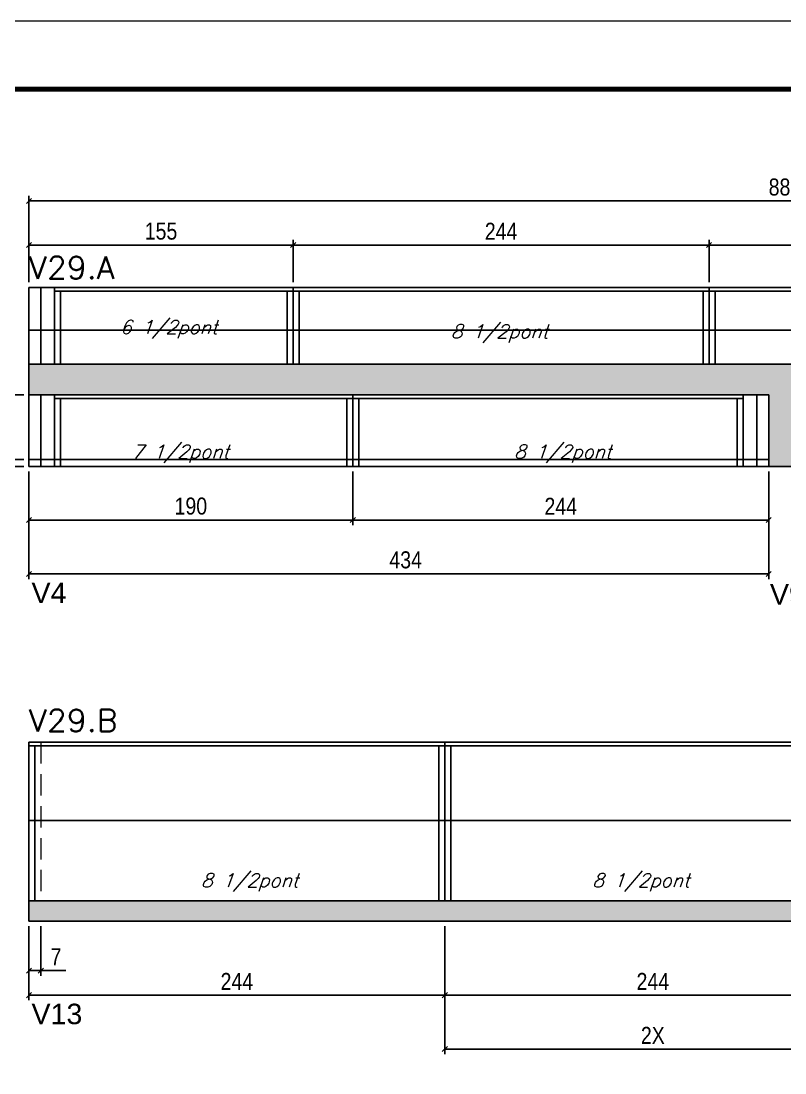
# Model space of a CAD drawing. Extents: x -10448 to -1189, y -11772 to 17235.
# Drawn here: x -6794 to -6346, y 8187 to 8804 of the extents above; entities that cross this region are included whole.
import ezdxf

# ---------------------------------------------------------------- set-up
doc = ezdxf.new("R2010")
doc.units = 0
doc.linetypes.add('DASHED', pattern=[0.75, 0.5, -0.25])
doc.linetypes.add('HIDDEN', pattern=[0.375, 0.25, -0.125])
for name, color, linetype in [('5', 5, 'Continuous'), ('COTA', 241, 'Continuous'), ('Painéis', 200, 'Continuous'), ('SARR_2.2x7', 40, 'Continuous'), ('SARR_3.5x7', 81, 'Continuous'), ('texto', 7, 'Continuous')]:
    doc.layers.add(name, color=color, linetype=linetype)
for name, color, linetype, lineweight in [('Folhas', 255, 'Continuous', 9), ('Sarr 2.2x7', 40, 'Continuous', 9), ('SARRAFO DE PRESSAO', 251, 'DASHED', 9), ('Texto Seção', 7, 'Continuous', 15)]:
    doc.layers.add(name, color=color, linetype=linetype, lineweight=lineweight)
doc.styles.add('COTA TECNICA', font='techl___.ttf', dxfattribs={"height": 10})
doc.styles.add('REGUA-120', font='ROMANS.shx', dxfattribs={"height": 15})
doc.styles.add('Romans', font='romans.shx')
doc.styles.get("Standard").update_dxf_attribs({"font": 'arial.ttf'})
doc.dimstyles.new('PAINEL', dxfattribs={"dimtxt": 10, "dimasz": 3, "dimexe": 3, "dimexo": 3, "dimgap": 3, "dimtad": 1, "dimdec": 1, "dimzin": 12, "dimdsep": 46, "dimtxsty": 'COTA TECNICA', "dimblk1": 'OBLIQUE', "dimblk2": 'OBLIQUE', "dimsah": 1, "dimcen": 0.9, "dimclrd": 4, "dimclre": 4, "dimclrt": 240, "dimadec": 1, "dimazin": 3, "dimtfac": 1, "dimtdec": 1, "dimtmove": 0, "dimatfit": 3, "dimfxl": 1, "dimtolj": 1, "dimtzin": 12, "dimarcsym": 0})

# ---------------------------------------------------------------- blocks, each defined once
blk = doc.blocks.new('9999999999')
at = {"layer": 'Folhas'}
blk.add_lwpolyline([(98138.98, 34190.21), (99623.98, 34190.21), (99623.98, 35240.21), (98138.98, 35240.21)], close=True, dxfattribs=at)
at = {"layer": 'Folhas', "color": 30, "const_width": 3}
blk.add_lwpolyline([(98213.98, 34230.21), (99583.98, 34230.21), (99583.98, 35200.21), (98213.98, 35200.21)], close=True, dxfattribs=at)
blk = doc.blocks.new('_Oblique')
at = {"color": 0, "linetype": 'ByBlock', "lineweight": -2}
blk.add_line((-0.5, -0.5), (0.5, 0.5), dxfattribs=at)
blk = doc.blocks.new('*D973')
at = {"layer": 'COTA', "color": 4, "linetype": 'ByBlock', "lineweight": -2, "transparency": 16777216}
for p, q in [((-6789.48, 8273.15), (-6789.48, 8229.69)), ((-6545.48, 8273.15), (-6545.48, 8229.69)), ((-6789.48, 8232.69), (-6545.48, 8232.69))]:
    blk.add_line(p, q, dxfattribs=at)
at = {"layer": 'Defpoints', "color": 0, "linetype": 'ByBlock', "transparency": 16777216}
for p in [(-6789.48, 8276.15), (-6545.48, 8276.15), (-6545.48, 8232.69)]:
    blk.add_point(p, dxfattribs=at)
at = {"layer": 'COTA', "color": 4, "linetype": 'ByBlock', "lineweight": -2, "transparency": 16777216, "xscale": 3, "yscale": 3, "zscale": 3, "rotation": 180}
blk.add_blockref('_Oblique', (-6789.48, 8232.69), dxfattribs=at)
at = {"layer": 'COTA', "color": 4, "linetype": 'ByBlock', "lineweight": -2, "transparency": 16777216, "xscale": 3, "yscale": 3, "zscale": 3}
blk.add_blockref('_Oblique', (-6545.48, 8232.69), dxfattribs=at)
at = {"layer": 'COTA', "color": 240, "linetype": 'ByBlock', "transparency": 16777216, "insert": (-6667.48, 8240.76), "char_height": 10, "attachment_point": 5, "style": 'COTA TECNICA'}
blk.add_mtext('\\A1;244', dxfattribs=at)
blk = doc.blocks.new('*D974')
at = {"layer": 'COTA', "color": 4, "linetype": 'ByBlock', "lineweight": -2, "transparency": 16777216}
for p, q in [((-6545.48, 8273.15), (-6545.48, 8229.69)), ((-6301.48, 8273.15), (-6301.48, 8229.69)), ((-6545.48, 8232.69), (-6301.48, 8232.69))]:
    blk.add_line(p, q, dxfattribs=at)
at = {"layer": 'Defpoints', "color": 0, "linetype": 'ByBlock', "transparency": 16777216}
for p in [(-6545.48, 8276.15), (-6301.48, 8276.15), (-6301.48, 8232.69)]:
    blk.add_point(p, dxfattribs=at)
at = {"layer": 'COTA', "color": 4, "linetype": 'ByBlock', "lineweight": -2, "transparency": 16777216, "xscale": 3, "yscale": 3, "zscale": 3, "rotation": 180}
blk.add_blockref('_Oblique', (-6545.48, 8232.69), dxfattribs=at)
at = {"layer": 'COTA', "color": 4, "linetype": 'ByBlock', "lineweight": -2, "transparency": 16777216, "xscale": 3, "yscale": 3, "zscale": 3}
blk.add_blockref('_Oblique', (-6301.48, 8232.69), dxfattribs=at)
at = {"layer": 'COTA', "color": 240, "linetype": 'ByBlock', "transparency": 16777216, "insert": (-6423.48, 8240.76), "char_height": 10, "attachment_point": 5, "style": 'COTA TECNICA'}
blk.add_mtext('\\A1;244', dxfattribs=at)
blk = doc.blocks.new('*D977')
at = {"layer": 'COTA', "color": 4, "linetype": 'ByBlock', "lineweight": -2, "transparency": 16777216}
for p, q in [((-6789.48, 8273.15), (-6789.48, 8244.13)), ((-6782.48, 8273.15), (-6782.48, 8244.13)), ((-6789.48, 8247.13), (-6782.48, 8247.13)), ((-6782.48, 8247.13), (-6767.74, 8247.13))]:
    blk.add_line(p, q, dxfattribs=at)
at = {"layer": 'Defpoints', "color": 0, "linetype": 'ByBlock', "transparency": 16777216}
for p in [(-6789.48, 8276.15), (-6782.48, 8276.15), (-6782.48, 8247.13)]:
    blk.add_point(p, dxfattribs=at)
at = {"layer": 'COTA', "color": 4, "linetype": 'ByBlock', "lineweight": -2, "transparency": 16777216, "xscale": 3, "yscale": 3, "zscale": 3, "rotation": 180}
blk.add_blockref('_Oblique', (-6789.48, 8247.13), dxfattribs=at)
at = {"layer": 'COTA', "color": 4, "linetype": 'ByBlock', "lineweight": -2, "transparency": 16777216, "xscale": 3, "yscale": 3, "zscale": 3}
blk.add_blockref('_Oblique', (-6782.48, 8247.13), dxfattribs=at)
at = {"layer": 'COTA', "color": 240, "linetype": 'ByBlock', "transparency": 16777216, "insert": (-6773.61, 8255.21), "char_height": 10, "attachment_point": 5, "style": 'COTA TECNICA'}
blk.add_mtext('\\A1;7', dxfattribs=at)
blk = doc.blocks.new('*D978')
at = {"layer": 'COTA', "color": 4, "linetype": 'ByBlock', "lineweight": -2, "transparency": 16777216}
for p, q in [((-6545.48, 8273.15), (-6545.48, 8198.07)), ((-6301.48, 8273.15), (-6301.48, 8198.07)), ((-6545.48, 8201.07), (-6301.48, 8201.07))]:
    blk.add_line(p, q, dxfattribs=at)
at = {"layer": 'Defpoints', "color": 0, "linetype": 'ByBlock', "transparency": 16777216}
for p in [(-6545.48, 8276.15), (-6301.48, 8276.15), (-6301.48, 8201.07)]:
    blk.add_point(p, dxfattribs=at)
at = {"layer": 'COTA', "color": 4, "linetype": 'ByBlock', "lineweight": -2, "transparency": 16777216, "xscale": 3, "yscale": 3, "zscale": 3, "rotation": 180}
blk.add_blockref('_Oblique', (-6545.48, 8201.07), dxfattribs=at)
at = {"layer": 'COTA', "color": 4, "linetype": 'ByBlock', "lineweight": -2, "transparency": 16777216, "xscale": 3, "yscale": 3, "zscale": 3}
blk.add_blockref('_Oblique', (-6301.48, 8201.07), dxfattribs=at)
at = {"layer": 'COTA', "color": 240, "linetype": 'ByBlock', "transparency": 16777216, "insert": (-6423.48, 8209.13), "char_height": 10, "attachment_point": 5, "style": 'COTA TECNICA'}
blk.add_mtext('\\A1;2X', dxfattribs=at)
blk = doc.blocks.new('*D994')
at = {"layer": 'COTA', "color": 4, "linetype": 'ByBlock', "lineweight": -2, "transparency": 16777216}
for p, q in [((-6789.48, 8539.92), (-6789.48, 8508.45)), ((-6599.48, 8539.92), (-6599.48, 8508.45)), ((-6789.48, 8511.45), (-6599.48, 8511.45))]:
    blk.add_line(p, q, dxfattribs=at)
at = {"layer": 'Defpoints', "color": 0, "linetype": 'ByBlock', "transparency": 16777216}
for p in [(-6789.48, 8542.92), (-6599.48, 8542.92), (-6599.48, 8511.45)]:
    blk.add_point(p, dxfattribs=at)
at = {"layer": 'COTA', "color": 4, "linetype": 'ByBlock', "lineweight": -2, "transparency": 16777216, "xscale": 3, "yscale": 3, "zscale": 3, "rotation": 180}
blk.add_blockref('_Oblique', (-6789.48, 8511.45), dxfattribs=at)
at = {"layer": 'COTA', "color": 4, "linetype": 'ByBlock', "lineweight": -2, "transparency": 16777216, "xscale": 3, "yscale": 3, "zscale": 3}
blk.add_blockref('_Oblique', (-6599.48, 8511.45), dxfattribs=at)
at = {"layer": 'COTA', "color": 240, "linetype": 'ByBlock', "transparency": 16777216, "insert": (-6694.48, 8519.59), "char_height": 10, "attachment_point": 5, "style": 'COTA TECNICA'}
blk.add_mtext('\\A1;190', dxfattribs=at)
blk = doc.blocks.new('*D995')
at = {"layer": 'COTA', "color": 4, "linetype": 'ByBlock', "lineweight": -2, "transparency": 16777216}
for p, q in [((-6599.48, 8539.92), (-6599.48, 8508.45)), ((-6355.48, 8539.92), (-6355.48, 8508.45)), ((-6599.48, 8511.45), (-6355.48, 8511.45))]:
    blk.add_line(p, q, dxfattribs=at)
at = {"layer": 'Defpoints', "color": 0, "linetype": 'ByBlock', "transparency": 16777216}
for p in [(-6599.48, 8542.92), (-6355.48, 8542.92), (-6355.48, 8511.45)]:
    blk.add_point(p, dxfattribs=at)
at = {"layer": 'COTA', "color": 4, "linetype": 'ByBlock', "lineweight": -2, "transparency": 16777216, "xscale": 3, "yscale": 3, "zscale": 3, "rotation": 180}
blk.add_blockref('_Oblique', (-6599.48, 8511.45), dxfattribs=at)
at = {"layer": 'COTA', "color": 4, "linetype": 'ByBlock', "lineweight": -2, "transparency": 16777216, "xscale": 3, "yscale": 3, "zscale": 3}
blk.add_blockref('_Oblique', (-6355.48, 8511.45), dxfattribs=at)
at = {"layer": 'COTA', "color": 240, "linetype": 'ByBlock', "transparency": 16777216, "insert": (-6477.48, 8519.53), "char_height": 10, "attachment_point": 5, "style": 'COTA TECNICA'}
blk.add_mtext('\\A1;244', dxfattribs=at)
blk = doc.blocks.new('*D979')
at = {"layer": 'COTA', "color": 4, "linetype": 'ByBlock', "lineweight": -2, "transparency": 16777216}
for p, q in [((-6789.48, 8539.92), (-6789.48, 8476.83)), ((-6355.48, 8539.92), (-6355.48, 8476.83)), ((-6789.48, 8479.83), (-6355.48, 8479.83))]:
    blk.add_line(p, q, dxfattribs=at)
at = {"layer": 'Defpoints', "color": 0, "linetype": 'ByBlock', "transparency": 16777216}
for p in [(-6789.48, 8542.92), (-6355.48, 8542.92), (-6355.48, 8479.83)]:
    blk.add_point(p, dxfattribs=at)
at = {"layer": 'COTA', "color": 4, "linetype": 'ByBlock', "lineweight": -2, "transparency": 16777216, "xscale": 3, "yscale": 3, "zscale": 3, "rotation": 180}
blk.add_blockref('_Oblique', (-6789.48, 8479.83), dxfattribs=at)
at = {"layer": 'COTA', "color": 4, "linetype": 'ByBlock', "lineweight": -2, "transparency": 16777216, "xscale": 3, "yscale": 3, "zscale": 3}
blk.add_blockref('_Oblique', (-6355.48, 8479.83), dxfattribs=at)
at = {"layer": 'COTA', "color": 240, "linetype": 'ByBlock', "transparency": 16777216, "insert": (-6568.48, 8488.05), "char_height": 10, "attachment_point": 5, "style": 'COTA TECNICA'}
blk.add_mtext('\\A1;434', dxfattribs=at)
blk = doc.blocks.new('*D998')
at = {"layer": 'COTA', "color": 4, "linetype": 'ByBlock', "lineweight": -2, "transparency": 16777216}
for p, q in [((-6390.48, 8650.92), (-6390.48, 8675.79)), ((-6390.48, 8672.79), (-6146.48, 8672.79)), ((-6146.48, 8650.92), (-6146.48, 8675.79))]:
    blk.add_line(p, q, dxfattribs=at)
at = {"layer": 'Defpoints', "color": 0, "linetype": 'ByBlock', "transparency": 16777216}
for p in [(-6146.48, 8672.79), (-6390.48, 8647.92), (-6146.48, 8647.92)]:
    blk.add_point(p, dxfattribs=at)
at = {"layer": 'COTA', "color": 4, "linetype": 'ByBlock', "lineweight": -2, "transparency": 16777216, "xscale": 3, "yscale": 3, "zscale": 3, "rotation": 180}
blk.add_blockref('_Oblique', (-6390.48, 8672.79), dxfattribs=at)
at = {"layer": 'COTA', "color": 4, "linetype": 'ByBlock', "lineweight": -2, "transparency": 16777216, "xscale": 3, "yscale": 3, "zscale": 3}
blk.add_blockref('_Oblique', (-6146.48, 8672.79), dxfattribs=at)
at = {"layer": 'COTA', "color": 240, "linetype": 'ByBlock', "transparency": 16777216, "insert": (-6268.48, 8680.87), "char_height": 10, "attachment_point": 5, "style": 'COTA TECNICA'}
blk.add_mtext('\\A1;244', dxfattribs=at)
blk = doc.blocks.new('*D1000')
at = {"layer": 'COTA', "color": 4, "linetype": 'ByBlock', "lineweight": -2, "transparency": 16777216}
for p, q in [((-6789.48, 8650.92), (-6789.48, 8675.79)), ((-6789.48, 8672.79), (-6634.48, 8672.79)), ((-6634.48, 8650.92), (-6634.48, 8675.79))]:
    blk.add_line(p, q, dxfattribs=at)
at = {"layer": 'Defpoints', "color": 0, "linetype": 'ByBlock', "transparency": 16777216}
for p in [(-6634.48, 8672.79), (-6789.48, 8647.92), (-6634.48, 8647.92)]:
    blk.add_point(p, dxfattribs=at)
at = {"layer": 'COTA', "color": 4, "linetype": 'ByBlock', "lineweight": -2, "transparency": 16777216, "xscale": 3, "yscale": 3, "zscale": 3, "rotation": 180}
blk.add_blockref('_Oblique', (-6789.48, 8672.79), dxfattribs=at)
at = {"layer": 'COTA', "color": 4, "linetype": 'ByBlock', "lineweight": -2, "transparency": 16777216, "xscale": 3, "yscale": 3, "zscale": 3}
blk.add_blockref('_Oblique', (-6634.48, 8672.79), dxfattribs=at)
at = {"layer": 'COTA', "color": 240, "linetype": 'ByBlock', "transparency": 16777216, "insert": (-6711.98, 8680.9), "char_height": 10, "attachment_point": 5, "style": 'COTA TECNICA'}
blk.add_mtext('\\A1;155', dxfattribs=at)
blk = doc.blocks.new('*D981')
at = {"layer": 'COTA', "color": 4, "linetype": 'ByBlock', "lineweight": -2, "transparency": 16777216}
for p, q in [((-6634.48, 8650.92), (-6634.48, 8675.79)), ((-6634.48, 8672.79), (-6390.48, 8672.79)), ((-6390.48, 8650.92), (-6390.48, 8675.79))]:
    blk.add_line(p, q, dxfattribs=at)
at = {"layer": 'Defpoints', "color": 0, "linetype": 'ByBlock', "transparency": 16777216}
for p in [(-6390.48, 8672.79), (-6634.48, 8647.92), (-6390.48, 8647.92)]:
    blk.add_point(p, dxfattribs=at)
at = {"layer": 'COTA', "color": 4, "linetype": 'ByBlock', "lineweight": -2, "transparency": 16777216, "xscale": 3, "yscale": 3, "zscale": 3, "rotation": 180}
blk.add_blockref('_Oblique', (-6634.48, 8672.79), dxfattribs=at)
at = {"layer": 'COTA', "color": 4, "linetype": 'ByBlock', "lineweight": -2, "transparency": 16777216, "xscale": 3, "yscale": 3, "zscale": 3}
blk.add_blockref('_Oblique', (-6390.48, 8672.79), dxfattribs=at)
at = {"layer": 'COTA', "color": 240, "linetype": 'ByBlock', "transparency": 16777216, "insert": (-6512.48, 8680.87), "char_height": 10, "attachment_point": 5, "style": 'COTA TECNICA'}
blk.add_mtext('\\A1;244', dxfattribs=at)
blk = doc.blocks.new('*D1005')
at = {"layer": 'COTA', "color": 4, "lineweight": -2, "transparency": 16777216}
for p, q in [((-6789.48, 8650.92), (-6789.48, 8701.67)), ((-5902.48, 8650.92), (-5902.48, 8701.67)), ((-6789.48, 8698.67), (-5902.48, 8698.67))]:
    blk.add_line(p, q, dxfattribs=at)
at = {"layer": 'Defpoints', "color": 0, "transparency": 16777216}
for p in [(-5902.48, 8698.67), (-6789.48, 8647.92), (-5902.48, 8647.92)]:
    blk.add_point(p, dxfattribs=at)
at = {"layer": 'COTA', "color": 4, "lineweight": -2, "transparency": 16777216, "xscale": 3, "yscale": 3, "zscale": 3, "rotation": 180}
blk.add_blockref('_Oblique', (-6789.48, 8698.67), dxfattribs=at)
at = {"layer": 'COTA', "color": 4, "lineweight": -2, "transparency": 16777216, "xscale": 3, "yscale": 3, "zscale": 3}
blk.add_blockref('_Oblique', (-5902.48, 8698.67), dxfattribs=at)
at = {"layer": 'COTA', "color": 240, "transparency": 16777216, "insert": (-6345.98, 8706.76), "char_height": 10, "attachment_point": 5, "style": 'COTA TECNICA'}
blk.add_mtext('\\A1;887', dxfattribs=at)
blk = doc.blocks.new('*D1008')
at = {"layer": 'COTA', "color": 4, "lineweight": -2, "transparency": 16777216}
for p, q in [((-6792.48, 8584.92), (-6807.98, 8584.92)), ((-6804.98, 8584.92), (-6804.98, 8546.92)), ((-6792.48, 8546.92), (-6807.98, 8546.92))]:
    blk.add_line(p, q, dxfattribs=at)
at = {"layer": 'Defpoints', "color": 0, "transparency": 16777216}
for p in [(-6789.48, 8584.92), (-6804.98, 8546.92), (-6789.48, 8546.92)]:
    blk.add_point(p, dxfattribs=at)
at = {"layer": 'COTA', "color": 4, "lineweight": -2, "transparency": 16777216, "xscale": 3, "yscale": 3, "zscale": 3}
for p, rotation in [((-6804.98, 8584.92), 90), ((-6804.98, 8546.92), 270)]:
    blk.add_blockref('_Oblique', p, dxfattribs=dict(at, rotation=rotation))
at = {"layer": 'COTA', "color": 240, "transparency": 16777216, "insert": (-6813.22, 8565.92), "char_height": 10, "attachment_point": 5, "rotation": 90, "style": 'COTA TECNICA'}
blk.add_mtext('\\A1;38', dxfattribs=at)
blk = doc.blocks.new('*D1009')
at = {"layer": 'COTA', "color": 4, "lineweight": -2, "transparency": 16777216}
for p, q in [((-6804.98, 8546.92), (-6804.98, 8549.92)), ((-6792.48, 8546.92), (-6807.98, 8546.92)), ((-6792.48, 8542.92), (-6807.98, 8542.92)), ((-6804.98, 8546.92), (-6804.98, 8542.92)), ((-6804.98, 8542.92), (-6804.98, 8523.68))]:
    blk.add_line(p, q, dxfattribs=at)
at = {"layer": 'Defpoints', "color": 0, "transparency": 16777216}
for p in [(-6804.98, 8542.92), (-6789.48, 8546.92), (-6789.48, 8542.92)]:
    blk.add_point(p, dxfattribs=at)
at = {"layer": 'COTA', "color": 4, "lineweight": -2, "transparency": 16777216, "xscale": 3, "yscale": 3, "zscale": 3}
for p, rotation in [((-6804.98, 8546.92), 270), ((-6804.98, 8542.92), 90)]:
    blk.add_blockref('_Oblique', p, dxfattribs=dict(at, rotation=rotation))
at = {"layer": 'COTA', "color": 240, "transparency": 16777216, "insert": (-6813.06, 8530.3), "char_height": 10, "attachment_point": 5, "rotation": 90, "style": 'COTA TECNICA'}
blk.add_mtext('\\A1;4', dxfattribs=at)
blk = doc.blocks.new('*D1056')
at = {"layer": 'COTA', "color": 4, "lineweight": -2, "transparency": 16777216}
for p, q in [((-10200.52, 8537.23), (-10246.13, 8537.23)), ((-10243.13, 8537.23), (-10243.13, 8477.23)), ((-10200.52, 8477.23), (-10246.13, 8477.23))]:
    blk.add_line(p, q, dxfattribs=at)
at = {"layer": 'COTA', "color": 4, "linetype": 'ByBlock', "lineweight": -2, "transparency": 16777216}
for p, q in [((-5109.73, 7035.47), (-5109.73, 7015.44)), ((-4809.73, 7035.47), (-4809.73, 7015.44)), ((-4809.73, 7018.44), (-5109.73, 7018.44))]:
    blk.add_line(p, q, dxfattribs=at)
at = {"layer": 'Defpoints', "color": 0, "transparency": 16777216}
for p in [(-10197.52, 8537.23), (-10243.13, 8477.23), (-10197.52, 8477.23)]:
    blk.add_point(p, dxfattribs=at)
at = {"layer": 'Defpoints', "color": 0, "linetype": 'ByBlock', "transparency": 16777216}
for p in [(-5109.73, 7038.47), (-4809.73, 7038.47), (-5109.73, 7018.44)]:
    blk.add_point(p, dxfattribs=at)
at = {"layer": 'COTA', "color": 4, "lineweight": -2, "transparency": 16777216, "xscale": 3, "yscale": 3, "zscale": 3}
for p, rotation in [((-10243.13, 8537.23), 90), ((-10243.13, 8477.23), 270)]:
    blk.add_blockref('_Oblique', p, dxfattribs=dict(at, rotation=rotation))
at = {"layer": 'COTA', "color": 4, "linetype": 'ByBlock', "lineweight": -2, "transparency": 16777216, "xscale": 3, "yscale": 3, "zscale": 3, "rotation": 180}
blk.add_blockref('_Oblique', (-5109.73, 7018.44), dxfattribs=at)
at = {"layer": 'COTA', "color": 4, "linetype": 'ByBlock', "lineweight": -2, "transparency": 16777216, "xscale": 3, "yscale": 3, "zscale": 3}
blk.add_blockref('_Oblique', (-4809.73, 7018.44), dxfattribs=at)
at = {"layer": 'COTA', "color": 240, "transparency": 16777216, "insert": (-10251.23, 8507.23), "char_height": 10, "attachment_point": 5, "rotation": 90, "style": 'COTA TECNICA'}
blk.add_mtext('\\A1;60', dxfattribs=at)
at = {"layer": 'COTA', "color": 240, "linetype": 'ByBlock', "transparency": 16777216, "insert": (-4959.73, 7026.66), "char_height": 10, "attachment_point": 5, "style": 'COTA TECNICA'}
blk.add_mtext('\\A1;300', dxfattribs=at)

msp = doc.modelspace()

# ---------------------------------------------------------------- hatches: boundary and pattern name
at = {"layer": 'COTA', "linetype": 'ByBlock'}
h = msp.add_hatch(dxfattribs=at)
h.set_pattern_fill('AR-CONC', color=256, scale=0.03)
h.set_pattern_definition([(50, (-1585, -2017.7864), (5.46554, -0.4781726), [0.5715, -6.2865]), (355, (-1585, -2017.7864), (-1.0573026, 5.7317054), [0.4572, -5.0292175]), (100.451445, (-1584.5445, -2017.826), (4.4082374, 5.2535326), [0.4857003, -5.3427073]), (46.1842, (-1585, -2016.2624), (8.1323712, -1.26127), [0.85725, -9.42975]), (96.63556, (-1584.322, -2016.3675), (7.122124, 7.422784), [0.7285507, -8.014068]), (351.18415, (-1585, -2016.262), (7.122124, 7.422784), [0.685799, -7.543792]), (21, (-1584.238, -2016.6434), (4.5484317, -3.067956), [0.5715, -6.2865]), (326, (-1584.238, -2016.6434), (1.8540609, 5.525639), [0.4572, -5.0292]), (71.451445, (-1583.859, -2016.899), (6.4024926, 2.457683), [0.4857003, -5.342698]), (37.5, (-1585, -2017.7864), (0.0926581, 2.53665117), [0, -4.96824, 0, -5.1054, 0, -5.04825]), (7.5, (-1585, -2017.7864), (2.0045899, 3.00541724), [0, -2.91084, 0, -4.85394, 0, -1.92405]), (327.5, (-1586.6993, -2017.7864), (4.06771786, -0.17186232), [0, -1.905, 0, -5.9436, 0, -7.8867]), (317.5, (-1587.4613, -2017.7864), (4.4438754, 0.7627947), [0, -2.4765, 0, -3.94716, 0, -5.6007])])
h.paths.add_polyline_path([(-6355.48, 8542.92), (-6336.48, 8542.92), (-6336.48, 8584.92), (-5902.48, 8584.92), (-5902.48, 8602.92), (-6371.48, 8602.92), (-6390.48, 8602.92), (-6789.48, 8602.92), (-6789.48, 8584.92), (-6355.48, 8584.92)])
h = msp.add_hatch(dxfattribs=at)
h.set_pattern_fill('AR-CONC', color=256, scale=0.03)
h.set_pattern_definition([(50, (-1585, -2568.7875), (5.46554, -0.4781726), [0.5715, -6.2865]), (355, (-1585, -2568.7875), (-1.0573026, 5.7317054), [0.4572, -5.0292175]), (100.451445, (-1584.5445, -2568.8273), (4.4082374, 5.2535326), [0.4857003, -5.3427073]), (46.1842, (-1585, -2567.2635), (8.1323712, -1.26127), [0.85725, -9.42975]), (96.63556, (-1584.322, -2567.3686), (7.122124, 7.4227837), [0.7285507, -8.014068]), (351.18415, (-1585, -2567.2635), (7.122124, 7.422784), [0.685799, -7.543792]), (21, (-1584.238, -2567.6445), (4.5484317, -3.067956), [0.5715, -6.2865]), (326, (-1584.238, -2567.6445), (1.8540609, 5.525639), [0.4572, -5.0292]), (71.451445, (-1583.859, -2567.9), (6.4024926, 2.457683), [0.4857003, -5.3426981]), (37.5, (-1585, -2568.7875), (0.0926581, 2.53665117), [0, -4.96824, 0, -5.1054, 0, -5.04825]), (7.5, (-1585, -2568.7875), (2.0045899, 3.00541724), [0, -2.91084, 0, -4.85394, 0, -1.92405]), (327.5, (-1586.6993, -2568.7875), (4.06771786, -0.17186232), [0, -1.905, 0, -5.9436, 0, -7.8867]), (317.5, (-1587.4613, -2568.7875), (4.4438754, 0.7627947), [0, -2.4765, 0, -3.94716, 0, -5.6007])])
h.paths.add_polyline_path([(-6086.48, 8276.15), (-6086.48, 8288.15), (-6789.48, 8288.15), (-6789.48, 8276.15)])

# ---------------------------------------------------------------- linework, layer by layer
for p, q in [((-6789.48, 8584.92), (-6789.48, 8602.92)), ((-6789.48, 8602.92), (-6390.48, 8602.92)), ((-6355.48, 8542.92), (-6336.48, 8542.92)), ((-6789.48, 8288.15), (-6789.48, 8276.15)), ((-6789.48, 8276.15), (-6086.48, 8276.15))]:
    msp.add_line(p, q, dxfattribs=at)
at = {"layer": 'Painéis'}
for p, q in [((-6789.48, 8647.92), (-5902.48, 8647.92)), ((-6789.48, 8647.92), (-6789.48, 8602.92)), ((-6634.48, 8647.92), (-6634.48, 8602.92)), ((-6390.48, 8647.92), (-6390.48, 8602.92)), ((-6789.48, 8622.92), (-5902.48, 8622.92)), ((-6390.48, 8602.92), (-6789.48, 8602.92)), ((-6371.48, 8602.92), (-5902.48, 8602.92)), ((-6789.48, 8584.92), (-6355.48, 8584.92)), ((-6789.48, 8584.92), (-6789.48, 8542.92)), ((-6599.48, 8584.92), (-6599.48, 8542.92)), ((-6355.48, 8584.92), (-6355.48, 8542.92)), ((-6789.48, 8546.92), (-6355.48, 8546.92)), ((-6355.48, 8542.92), (-6789.48, 8542.92)), ((-6789.48, 8381.15), (-6086.48, 8381.15)), ((-6789.48, 8381.15), (-6789.48, 8288.15)), ((-6545.48, 8381.15), (-6545.48, 8288.15)), ((-6789.48, 8335.15), (-6086.48, 8335.15)), ((-6789.48, 8288.15), (-6086.48, 8288.15))]:
    msp.add_line(p, q, dxfattribs=at)
at = {"layer": 'Painéis', "linetype": 'ByBlock'}
for p, q in [((-6390.48, 8602.92), (-6390.48, 8602.92)), ((-6390.48, 8602.92), (-6371.48, 8602.92)), ((-6371.48, 8602.92), (-6371.48, 8602.92))]:
    msp.add_line(p, q, dxfattribs=at)
at = {"layer": 'Sarr 2.2x7', "linetype": 'HIDDEN', "ltscale": 50}
msp.add_line((-6782.48, 8381.15), (-6782.48, 8288.15), dxfattribs=at)
at = {"layer": 'SARR_2.2x7', "linetype": 'Continuous'}
for p, q in [((-6782.48, 8647.92), (-6782.48, 8602.92)), ((-6634.48, 8645.72), (-6774.48, 8645.72)), ((-6390.48, 8645.72), (-6634.48, 8645.72)), ((-6146.48, 8645.72), (-6390.48, 8645.72)), ((-6782.48, 8584.92), (-6782.48, 8542.92)), ((-6362.48, 8584.92), (-6362.48, 8542.92)), ((-6599.48, 8582.72), (-6774.48, 8582.72)), ((-6599.48, 8582.72), (-6370.48, 8582.72)), ((-6545.48, 8378.95), (-6789.48, 8378.95)), ((-6545.48, 8378.95), (-6301.48, 8378.95))]:
    msp.add_line(p, q, dxfattribs=at)
at = {"layer": 'SARR_3.5x7'}
for p, q in [((-6774.48, 8647.92), (-6774.48, 8602.92)), ((-6770.98, 8645.72), (-6770.98, 8602.92)), ((-6637.98, 8645.72), (-6637.98, 8602.92)), ((-6630.98, 8645.72), (-6630.98, 8602.92)), ((-6393.98, 8645.72), (-6393.98, 8602.92)), ((-6386.98, 8645.72), (-6386.98, 8602.92)), ((-6774.48, 8584.92), (-6774.48, 8542.92)), ((-6370.48, 8584.92), (-6370.48, 8542.92)), ((-6770.98, 8582.72), (-6770.98, 8542.92)), ((-6602.98, 8582.72), (-6602.98, 8542.92)), ((-6595.98, 8582.72), (-6595.98, 8542.92)), ((-6373.98, 8582.72), (-6373.98, 8542.92)), ((-6789.48, 8381.15), (-6789.48, 8288.15)), ((-6785.98, 8378.95), (-6785.98, 8288.15)), ((-6548.98, 8378.95), (-6548.98, 8288.15)), ((-6541.98, 8378.95), (-6541.98, 8288.15))]:
    msp.add_line(p, q, dxfattribs=at)

# ---------------------------------------------------------------- block references
at = {"layer": 'SARRAFO DE PRESSAO', "color": 6, "linetype": 'ByBlock'}
msp.add_blockref('9999999999', (-105403.76, -26436), dxfattribs=at)

# ---------------------------------------------------------------- texts
at = {"layer": '5', "linetype": 'Continuous'}
for s, p in [('V4', (-6787.95, 8462.69)), ('V9', (-6354.79, 8461.86)), ('V13', (-6787.95, 8215.7))]:
    msp.add_text(s, height=12, rotation=0.00004, dxfattribs=at).set_placement(p)
at = {"layer": 'texto', "color": 2, "char_height": 8, "attachment_point": 5, "style": 'Romans'}
for s, insert in [('{\\Q19;\\C256;6 1/2pont}', (-6707.45, 8623.3)), ('{\\Q19;\\C256;8 1/2pont}', (-6513.47, 8620.75)), ('{\\Q19;\\C256;7 1/2pont}', (-6700.64, 8550.3)), ('{\\Q19;\\C256;8 1/2pont}', (-6476.32, 8550.3)), ('{\\Q19;\\C256;8 1/2pont}', (-6659.98, 8298.82)), ('{\\Q19;\\C256;8 1/2pont}', (-6430.51, 8298.82))]:
    msp.add_mtext(s, dxfattribs=dict(at, insert=insert))
at = {"layer": 'Texto Seção', "style": 'REGUA-120', "width": 1.05}
for s, p in [('V29.A', (-6789.48, 8653.01)), ('V29.B', (-6789.48, 8387.34))]:
    msp.add_text(s, height=13, dxfattribs=at).set_placement(p)

# ---------------------------------------------------------------- dimensions: what is measured, and where the dimension line sits
at = {"layer": 'COTA'}
dim = msp.add_linear_dim(base=(-5902.48, 8698.67), p1=(-6789.48, 8647.92), p2=(-5902.48, 8647.92), dimstyle='PAINEL', dxfattribs=at)
dim.commit()
dim.dimension.update_dxf_attribs({"geometry": '*D1005', "text_midpoint": (-6345.98, 8706.76)})
at = {"layer": 'COTA', "linetype": 'ByBlock'}
for base, p1, p2, picture, middle in [((-6634.48, 8672.79), (-6789.48, 8647.92), (-6634.48, 8647.92), '*D1000', (-6711.98, 8680.9)), ((-6390.48, 8672.79), (-6634.48, 8647.92), (-6390.48, 8647.92), '*D981', (-6512.48, 8680.87)), ((-6146.48, 8672.79), (-6390.48, 8647.92), (-6146.48, 8647.92), '*D998', (-6268.48, 8680.87)), ((-6599.48, 8511.45), (-6789.48, 8542.92), (-6599.48, 8542.92), '*D994', (-6694.48, 8519.59)), ((-6545.48, 8232.69), (-6789.48, 8276.15), (-6545.48, 8276.15), '*D973', (-6667.48, 8240.76)), ((-6782.48, 8247.13), (-6789.48, 8276.15), (-6782.48, 8276.15), '*D977', (-6773.61, 8255.21))]:
    dim = msp.add_linear_dim(base=base, p1=p1, p2=p2, dimstyle='PAINEL', dxfattribs=at)
    dim.commit()
    dim.dimension.update_dxf_attribs({"geometry": picture, "text_midpoint": middle})
at = {"layer": 'COTA'}
for base, p1, p2, picture, middle in [((-6804.98, 8546.92), (-6789.48, 8584.92), (-6789.48, 8546.92), '*D1008', (-6813.22, 8565.92)), ((-6804.98, 8542.92), (-6789.48, 8546.92), (-6789.48, 8542.92), '*D1009', (-6813.06, 8530.3)), ((-10243.13, 8477.23), (-10197.52, 8537.23), (-10197.52, 8477.23), '*D1056', (-10251.23, 8507.23))]:
    dim = msp.add_linear_dim(base=base, p1=p1, p2=p2, angle=90, dimstyle='PAINEL', dxfattribs=at)
    dim.commit()
    dim.dimension.update_dxf_attribs({"geometry": picture, "text_midpoint": middle})
at = {"layer": 'COTA', "linetype": 'ByBlock'}
dim = msp.add_linear_dim(base=(-6355.48, 8479.83), p1=(-6789.48, 8542.92), p2=(-6355.48, 8542.92), dimstyle='PAINEL', dxfattribs=at)
dim.commit()
dim.dimension.update_dxf_attribs({"geometry": '*D979', "text_midpoint": (-6568.48, 8479.83), "dimtype": 160})
for base, p1, p2, picture, middle in [((-6355.48, 8511.45), (-6599.48, 8542.92), (-6355.48, 8542.92), '*D995', (-6477.48, 8519.53)), ((-6301.48, 8232.69), (-6545.48, 8276.15), (-6301.48, 8276.15), '*D974', (-6423.48, 8240.76))]:
    dim = msp.add_linear_dim(base=base, p1=p1, p2=p2, dimstyle='PAINEL', override={"dimtmove": 1}, dxfattribs=at)
    dim.commit()
    dim.dimension.update_dxf_attribs({"geometry": picture, "text_midpoint": middle})
dim = msp.add_linear_dim(base=(-6301.48, 8201.07), p1=(-6545.48, 8276.15), p2=(-6301.48, 8276.15), text='2X', dimstyle='PAINEL', dxfattribs=at)
dim.commit()
dim.dimension.update_dxf_attribs({"geometry": '*D978', "text_midpoint": (-6423.48, 8209.13)})

doc.saveas('drawing.dxf')
